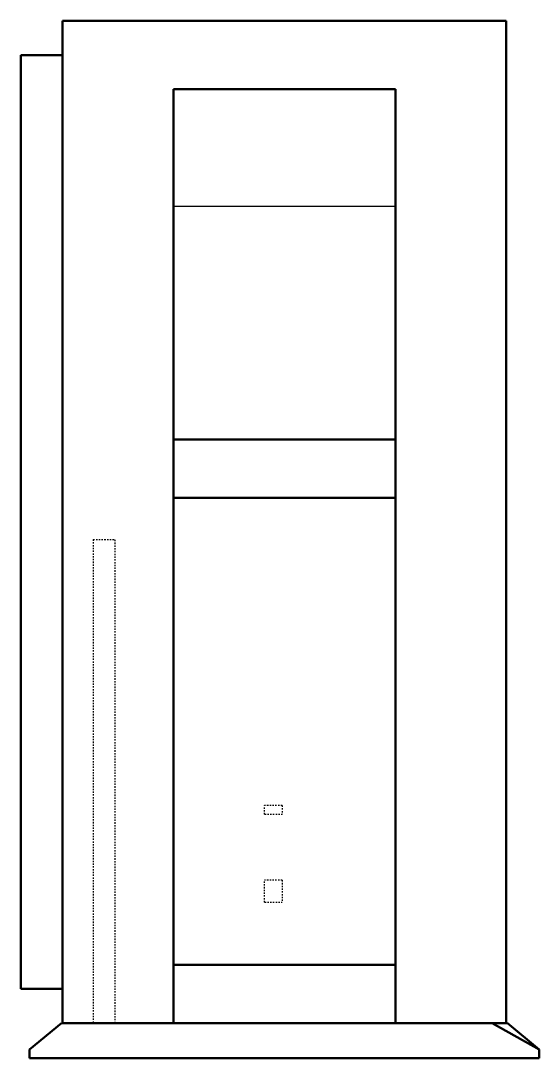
# Model space of a CAD drawing. Header units: millimetres. Extents: x -191 to 184, y 0 to 749.
import ezdxf

# ---------------------------------------------------------------- set-up
doc = ezdxf.new("R2010")
doc.units = ezdxf.units.MM
doc.linetypes.add('Dashed', pattern=[2, 1, -1])
for name, color, linetype, lineweight in [('AM_0', 7, 'Continuous', 50), ('AM_4', 3, 'Continuous', 25), ('AM_9', 6, 'Dashed', 25)]:
    doc.layers.add(name, color=color, linetype=linetype, lineweight=lineweight)

# ---------------------------------------------------------------- blocks, each defined once
blk = doc.blocks.new('1_RXP24AVJU9_PART8_0_in_RXP24AVJU9_2')
at = {"layer": 'AM_0'}
for p, q in [((-160.3375, 25.4), (-160.3375, 749.3)), ((-160.3375, 749.3), (160.3375, 749.3)), ((160.3375, 749.3), (160.3375, 25.4)), ((-80.16875, 25.4), (-160.3375, 25.4)), ((160.3375, 25.4), (80.16875, 25.4))]:
    blk.add_line(p, q, dxfattribs=at)
blk = doc.blocks.new('2_RXP24AVJU9_PART7_0_in_RXP24AVJU9_2')
at = {"layer": 'AM_0'}
for p, q in [((-80.16875, 699.77), (80.16875, 699.77)), ((-80.16875, 25.4), (-80.16875, 699.77)), ((80.16875, 699.77), (80.16875, 25.4)), ((-80.16875, 446.88125), (80.16875, 446.88125)), ((80.16875, 404.733125), (-80.16875, 404.733125)), ((-80.16875, 67.548125), (80.16875, 67.548125)), ((-80.16875, 25.4), (80.16875, 25.4))]:
    blk.add_line(p, q, dxfattribs=at)
at = {"layer": 'AM_4'}
blk.add_line((-80.16875, 615.47375), (80.16875, 615.47375), dxfattribs=at)
blk = doc.blocks.new('3_RXP24AVJU9_PART6_0_in_RXP24AVJU9_2')
at = {"layer": 'AM_0'}
for p, q in [((-190.5, 50.165), (-190.5, 724.535)), ((-160.3375, 724.535), (-190.5, 724.535)), ((-190.5, 50.165), (-160.3375, 50.165))]:
    blk.add_line(p, q, dxfattribs=at)
blk = doc.blocks.new('4_RXP24AVJU9_PART5_0_in_RXP24AVJU9_2')
at = {"layer": 'AM_0'}
for p, q in [((161.13125, 25.4), (160.3375, 25.4)), ((184.15, 6.35), (161.13125, 25.4))]:
    blk.add_line(p, q, dxfattribs=at)
blk = doc.blocks.new('5_RXP24AVJU9_PART4_0_in_RXP24AVJU9_2')
at = {"layer": 'AM_0'}
for p, q in [((-161.13, 25.4), (-184.15, 6.35)), ((-160.34, 25.4), (-161.13, 25.4)), ((184.15, 6.35), (150.12, 25.4)), ((-184.15, 6.35), (-184.15, 0)), ((184.15, 0), (184.15, 6.35)), ((-184.15, 0), (184.15, 0))]:
    blk.add_line(p, q, dxfattribs=at)
blk = doc.blocks.new('6_RXP24AVJU9_PART3_0_in_RXP24AVJU9_2')
at = {"layer": 'AM_9'}
for p, q in [((-1.5875, 128.5875), (-14.2875, 128.5875)), ((-14.2875, 112.7125), (-14.2875, 128.5875)), ((-1.5875, 128.5875), (-1.5875, 112.7125)), ((-14.2875, 112.7125), (-1.5875, 112.7125))]:
    blk.add_line(p, q, dxfattribs=at)
blk = doc.blocks.new('7_RXP24AVJU9_PART2_0_in_RXP24AVJU9_2')
at = {"layer": 'AM_9'}
for p, q in [((-1.5875, 182.5625), (-14.2875, 182.5625)), ((-14.2875, 176.2125), (-14.2875, 182.5625)), ((-1.5875, 182.5625), (-1.5875, 176.2125)), ((-14.2875, 176.2125), (-1.5875, 176.2125))]:
    blk.add_line(p, q, dxfattribs=at)
blk = doc.blocks.new('8_RXP24AVJU9_PART1_0_in_RXP24AVJU9_2')
at = {"layer": 'AM_9'}
for p, q in [((-138.1125, 374.65), (-122.2375, 374.65)), ((-138.1125, 374.65), (-138.1125, 25.4)), ((-122.2375, 25.4), (-122.2375, 374.65))]:
    blk.add_line(p, q, dxfattribs=at)

msp = doc.modelspace()

# ---------------------------------------------------------------- block references
for name in ['1_RXP24AVJU9_PART8_0_in_RXP24AVJU9_2', '3_RXP24AVJU9_PART6_0_in_RXP24AVJU9_2', '2_RXP24AVJU9_PART7_0_in_RXP24AVJU9_2', '8_RXP24AVJU9_PART1_0_in_RXP24AVJU9_2', '7_RXP24AVJU9_PART2_0_in_RXP24AVJU9_2', '6_RXP24AVJU9_PART3_0_in_RXP24AVJU9_2', '5_RXP24AVJU9_PART4_0_in_RXP24AVJU9_2', '4_RXP24AVJU9_PART5_0_in_RXP24AVJU9_2']:
    msp.add_blockref(name, (0, 0))

doc.saveas('drawing.dxf')
